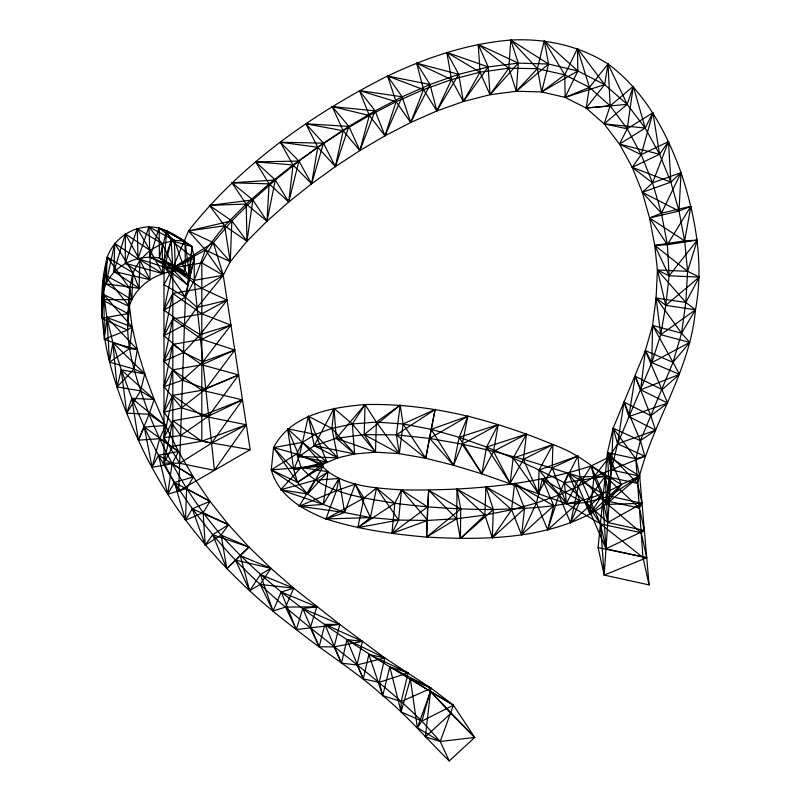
<?xml version="1.0" encoding="UTF-8"?>
<svg xmlns="http://www.w3.org/2000/svg" width="801" height="801" viewBox="0 0 801 801"><rect width="100%" height="100%" fill="white"/><g stroke="black" fill="none" stroke-linecap="round" stroke-linejoin="round"><path stroke-width="1.2" d="M178.703 490.963L163.985 463.058L163.985 284.735L172.816 267.985L188.495 230.928L213.306 242.643L223.259 275.264L250.162 449.701L178.703 490.963L185.421 297.111L189.527 276.335L192.03 246.598C179.324 237.376 165.286 226.973 148.946 226.863C130.373 227.404 113.512 239.599 107.234 257.111C91.194 319.719 112.31 383.499 138.413 440.17C172.676 516.325 229.987 579.694 296.29 629.536C324.605 652.244 355.854 671.158 382.758 695.608C406.988 715.293 426.953 739.273 449.261 760.95L474.723 737.451L453.406 705.18L431.138 688.229L384.76 657.911L339.774 624.43L293.717 588.184L270.898 568.279L248.961 547.063L228.525 524.705L209.972 501.316L193.371 476.925L178.573 451.544L165.507 425.551L154.203 399.459L144.751 373.847L137.311 349.466L132.125 326.948L129.462 306.523L129.642 288.39L132.986 272.831L139.865 260.155L150.067 250.343L162.102 243.594L174.338 240.35L185.041 241.151L189.527 276.335L159.429 258.032C132.235 253.236 103.92 270.618 102.107 299.674L128.01 313.652C125.026 348.435 137.271 382.157 149.096 414.277C166.688 457.942 190.338 499.333 221.106 535.078C285.727 607.368 371.274 655.749 453.406 705.18L440.22 741.466L449.261 760.95M604.194 575.078L611.333 469.927L613.145 428.175L645.366 350.618L652.565 325.456L656.099 298.052L657.411 270.037L654.737 245.426L649.541 217.972L642.342 192.32L632.229 167.339L619.503 144.14L604.124 123.855L586.112 108.045L565.146 97.392L541.646 91.915L516.315 91.264L490.002 94.728L463.378 101.517L436.865 110.938L410.693 122.503L384.991 135.8L359.859 150.568L335.359 166.608L311.609 183.779L288.74 201.982L267.013 221.166L246.998 241.241L230.257 261.697L223.259 275.264L197.136 307.504L184.46 324.805L163.985 335.679L183.509 352.5L202.903 361.782L234.793 350.027L201.822 339.314L172.816 318.938L163.985 335.679L172.816 293.456L201.822 288.36L223.259 275.264L205.436 249.982L188.495 230.928C241.021 164.195 312.26 114.102 387.544 76.025C426.382 57.602 467.734 43.544 510.798 40.05C544.84 38.238 579.063 45.487 607.989 63.94C644.144 90.583 666.182 131.154 681.05 172.666C695.578 216.61 704.139 263.719 695.488 309.767C690.041 371.904 651.423 423.729 637.606 483.424L642.032 503.318L639.398 508.094L644.374 530.512L641.18 532.755L600.43 523.834L566.407 503.589L481.842 473.822L453.556 465.271L425.731 458.272L399.309 453.646L375.489 452.165L354.613 453.927L337.782 457.852L322.683 464.37L297.541 482.362L271.269 469.887L273.531 447.569C291.113 414.507 331.053 407.339 365.056 404.565C399.709 403.684 434.192 408.25 467.874 416.22C496.89 423.549 525.346 432.971 552.94 444.555C587.493 456.67 613.165 483.804 639.398 508.094L602.773 500.074L579.914 476.825L523.443 459.373L493.496 451.343L462.237 444.175L429.666 438.397L396.355 434.853L364.185 434.633L336.28 438.347L314.222 445.696L299.304 456.45L293.767 469.576L297.541 482.362L307.594 493.997L323.264 504.42L344.65 512.51L370.432 517.596L398.578 520.089L427.674 520.43L456.71 518.718L484.875 515.093L511.599 509.766L536.42 503.018L558.858 495.128L578.292 486.337L593.942 476.885L644.845 456.28L640.389 440.68L623.989 402.032L650.762 415.699L655.608 430.227L640.389 440.68L635.824 458.763L642.963 557.416L649.07 584.9L604.194 575.078L598.087 547.594L607.468 452.565L613.145 428.175L640.389 440.68L673.03 362.302L681.541 333.166L685.826 302.448L687.588 271.309L684.645 240.821L679.008 211.053L670.848 182.127L659.573 154.263L645.205 128.07L627.203 104.35L604.645 84.616L577.461 48.44L564.755 74.843L565.146 97.392L604.645 84.616L607.989 63.94L627.203 104.35L604.124 123.855L627.213 128.801L652.915 112.731L659.573 154.263L632.229 167.339L652.545 182.858L661.406 213.216L667.363 244.716L669.125 275.804L665.771 305.371L660.715 334.698L651.814 362.653L617.591 443.784L611.333 469.927L605.936 504.44C553.651 539.534 487.238 540.375 426.583 537.081C392.55 534.197 358.568 529.361 325.937 518.948C302.337 509.696 278.608 495.879 271.269 469.887L296.7 453.907L302.458 442.372L315.244 434.442L331.924 428.415L352.36 423.969L376.36 422.097L403.123 423.959L431.188 429.346L459.193 437.316L486.557 447.058L513.161 458.052L539.073 470.007L564.435 482.713L607.759 522.502L644.374 530.512L605.977 548.785L586.092 502.607L605.125 476.315L637.606 483.424L607.468 452.565L609.551 496.209L605.936 504.44L642.032 503.318L607.759 522.502L602.773 500.074L641.18 532.755L646.727 557.706L604.194 575.078L600.43 523.834L579.914 476.825L577.932 455.949L539.073 470.007L538.332 493.376L513.161 458.052L526.467 434.092L486.557 447.058L481.842 473.822L462.237 444.175L467.874 416.22L431.188 429.346L425.731 458.272L396.355 434.853L400.17 405.166L376.36 422.097L375.489 452.165L336.28 438.347L334.027 408.38L352.36 423.969L375.489 452.165L364.185 434.633L365.056 404.565L336.28 438.347L354.613 453.927L352.36 423.969L365.056 404.565L376.36 422.097L399.309 453.646L403.123 423.959L400.17 405.166L364.185 434.633L399.309 453.646L396.355 434.853L435.123 409.471L425.731 458.272L403.123 423.959L435.123 409.471L431.188 429.346L453.556 465.271L462.237 444.175L498.222 424.58L493.496 451.343L481.842 473.822L459.193 437.316L467.874 416.22L429.666 438.397L453.556 465.271L459.193 437.316L498.222 424.58L486.557 447.058L510.147 483.343L523.443 459.373L526.467 434.092L493.496 451.343L510.147 483.343L513.161 458.052L552.94 444.555L552.209 467.934L566.407 503.589L586.092 502.607L609.551 496.209L639.689 476.134L635.824 458.763L613.145 428.175L617.591 443.784L609.361 456.96L593.942 476.885L590.007 514.302L621.346 484.515L639.689 476.134L649.07 584.9M425.341 736.93L430.558 691.443L410.362 679.008L401.111 711.889L421.887 721.1L440.22 741.466L474.723 737.451L430.558 691.443L417.371 727.739L440.22 741.466L425.341 736.93L450.793 713.431L474.723 737.451M617.591 443.784L623.989 402.032L628.835 416.57L655.608 430.227L617.591 443.784L644.845 456.28L635.824 458.763L607.468 452.565L611.333 469.927L639.689 476.134L605.936 504.44L593.942 476.885L591.128 465.972L609.361 456.96L639.689 476.134M163.985 463.058L172.816 420.835L201.822 415.739L242.483 399.869L201.822 390.257L172.816 369.882L163.985 386.633L181.587 407.889L208.671 416.059L242.483 399.869L211.554 443.193L179.664 463.268L163.985 463.058L172.816 446.307L172.816 267.985L171.234 240.63L166.688 230.928L159.429 258.032L189.527 276.335L185.361 271.369L174.338 240.35L159.099 227.814L150.037 257.161L175.429 270.648L185.361 271.369L185.041 241.151L159.099 227.814L159.429 258.032L185.361 271.369L150.037 257.161L148.946 226.863L174.338 240.35L175.429 270.648C152.811 273.722 130.343 289.481 128.01 313.652L101.697 318.257L103.74 274.413L129.642 288.39L131.775 299.604L102.107 299.674L107.234 257.111L132.986 272.831L139.104 288.31L106.022 283.884L107.234 257.111L129.642 288.39L128.01 313.652L129.462 306.523L103.74 274.413L104.31 339.193L129.522 348.675L137.311 349.466L134.007 369.011L117.066 386.933L140.555 390.868L154.203 399.459L149.096 414.277L138.413 440.17L159.619 438.728L178.573 451.544L172.115 463.669L167.719 494.187L186.633 488.59L193.371 476.925L172.115 463.669L152.06 467.343L144.29 427.003L131.825 398.357L121.271 369.912L112.841 342.618L106.913 317.466L103.77 294.658L129.462 306.523L127.399 330.112L104.31 339.193L106.913 317.466L132.125 326.948L129.522 348.675L109.537 362.162L106.913 317.466L137.311 349.466L112.841 342.618L109.537 362.162L134.007 369.011L144.751 373.847L140.555 390.868L126.728 413.176L149.096 414.277L165.507 425.551L159.619 438.728L152.06 467.343L158.518 455.218L178.573 451.544L144.29 427.003L138.413 440.17L131.825 398.357L154.203 399.459L121.271 369.912L117.066 386.933L112.841 342.618L144.751 373.847L121.271 369.912L126.728 413.176L131.825 398.357L165.507 425.551L144.29 427.003C171.825 486.648 211.975 539.884 260.145 584.41C311.389 633.15 371.624 671.308 421.887 721.1L453.406 705.18L430.558 691.443L450.793 713.431M566.407 503.589L564.435 482.713L577.932 455.949L552.209 467.934L538.332 493.376L523.443 459.373L552.94 444.555L539.073 470.007L566.407 503.589L579.914 476.825L605.125 476.315L609.551 496.209L642.032 503.318M250.162 449.701L201.822 441.211L172.816 420.835L163.985 437.576L180.625 435.584L208.671 416.059L238.638 374.948L205.787 388.916L182.548 380.195L163.985 361.151L172.816 344.41L201.822 364.785L238.638 374.948L201.822 390.257L172.816 395.354L163.985 437.576L179.664 463.268L214.438 470.337L246.328 424.79L201.822 415.739L172.816 395.354L163.985 412.104L180.625 435.584L211.554 443.193L246.328 424.79L201.822 441.211L172.816 446.307M605.936 504.44L621.346 484.515L609.361 456.96L611.333 469.927M564.435 482.713L605.125 476.315L607.759 522.502M598.087 547.594L646.727 557.706L605.977 548.785L600.43 523.834L586.092 502.607M600.43 523.834L642.963 557.416M214.438 470.337L194.253 280.36L194.232 258.403L192.03 246.598L166.688 230.928L164.185 260.675L163.985 284.735L185.421 297.111L197.136 307.504L227.104 300.185L201.822 288.36L172.816 267.985L164.626 267.204L171.234 240.63L192.03 246.598L187.624 284.976L164.626 267.204L185.421 297.111L163.985 310.207L184.46 324.805L200.02 334.638L230.948 325.106L201.822 313.832L172.816 293.456L163.985 310.207L172.816 267.985L213.306 242.643L231.839 220.866L252.846 199.94L275.324 180.005L298.923 161.061L323.464 143.169L348.856 126.398L375.088 110.878L402.132 96.821L430.007 84.505L458.713 74.343L488.199 66.934L518.297 63.119L548.535 64.04L577.861 70.989L604.645 84.616L586.112 108.045L627.203 104.35L633.261 86.358L645.205 128.07L619.503 144.14L641.19 154.693L652.545 182.858L642.342 192.32L661.406 213.216L690.873 206.298L684.645 240.821L654.737 245.426L669.125 275.804L699.303 277.076L685.826 302.448L656.099 298.052L660.715 334.698L689.691 342.407L673.03 362.302L679.478 374.347L662.177 389.586L635.213 376.3L628.835 416.57L667.633 403.073L645.366 350.618L673.03 362.302L652.565 325.456L681.541 333.166L689.691 342.407L651.814 362.653L645.366 350.618L640.67 389.787L667.633 403.073L650.762 415.699L635.213 376.3L640.67 389.787L679.478 374.347L651.814 362.653L652.565 325.456L660.715 334.698L695.488 309.767L685.826 302.448L657.411 270.037L687.588 271.309L699.303 277.076L665.771 305.371L656.099 298.052L681.541 333.166L695.488 309.767L665.771 305.371L657.411 270.037L669.125 275.804L697.281 240.11L684.645 240.821L649.541 217.972L661.406 213.216L681.05 172.666L652.545 182.858L668.525 141.607L641.19 154.693L632.229 167.339L670.848 182.127L681.05 172.666L679.008 211.053L649.541 217.972L667.363 244.716L697.281 240.11L687.588 271.309L654.737 245.426L667.363 244.716L690.873 206.298L679.008 211.053L642.342 192.32L670.848 182.127L668.525 141.607L659.573 154.263L619.503 144.14L627.213 128.801L633.261 86.358L610.182 105.862L604.124 123.855L645.205 128.07L652.915 112.731L641.19 154.693L627.213 128.801L610.182 105.862L589.446 87.369L564.755 74.843L537.381 68.676L508.815 68.195L480.029 72.19L451.524 79.599L423.519 89.612L396.105 101.707L369.321 115.494L343.188 130.733L317.737 147.244L293.016 164.956L269.096 183.86L246.177 204.035L224.61 225.782L205.436 249.982L194.253 280.36L185.421 297.111L194.232 258.403L171.234 240.63L164.185 260.675L187.624 284.976L194.232 258.403L172.816 267.985L194.253 280.36L223.259 275.264L201.822 262.888L172.816 267.985L205.436 249.982L230.257 261.697L231.839 220.866L209.451 205.406L252.846 199.94L267.013 221.166L275.324 180.005L255.689 161.872L298.923 161.061L311.609 183.779L323.464 143.169L305.842 123.805L348.856 126.398L359.859 150.568L375.088 110.878L359.419 90.573L402.132 96.821L410.693 122.503L430.007 84.505L416.66 63.179L458.713 74.343L463.378 101.517L488.199 66.934L478.227 44.395L518.297 63.119L516.315 91.264L548.535 64.04L544.269 40.811L577.861 70.989L565.146 97.392L589.446 87.369L607.989 63.94L610.182 105.862L586.112 108.045L589.446 87.369L577.461 48.44L577.861 70.989L541.646 91.915L537.381 68.676L544.269 40.811L564.755 74.843L541.646 91.915L548.535 64.04L510.798 40.05L508.815 68.195L516.315 91.264L537.381 68.676L510.798 40.05L518.297 63.119L490.002 94.728L480.029 72.19L478.227 44.395L508.815 68.195L490.002 94.728L488.199 66.934L446.858 52.425L451.524 79.599L463.378 101.517L480.029 72.19L446.858 52.425L458.713 74.343L436.865 110.938L423.519 89.612L416.66 63.179L451.524 79.599L436.865 110.938L430.007 84.505L387.544 76.025L396.105 101.707L410.693 122.503L423.519 89.612L387.544 76.025L402.132 96.821L384.991 135.8L369.321 115.494L359.419 90.573L396.105 101.707L384.991 135.8L375.088 110.878L332.195 106.553L343.188 130.733L359.859 150.568L369.321 115.494L332.195 106.553L348.856 126.398L335.359 166.608L317.737 147.244L305.842 123.805L343.188 130.733L335.359 166.608L323.464 143.169L280.33 142.248L293.016 164.956L311.609 183.779L317.737 147.244L280.33 142.248L298.923 161.061L288.74 201.982L269.096 183.86L255.689 161.872L293.016 164.956L288.74 201.982L275.324 180.005L232 182.808L246.177 204.035L267.013 221.166L269.096 183.86L232 182.808L252.846 199.94L246.998 241.241L224.61 225.782L209.451 205.406L246.177 204.035L246.998 241.241L231.839 220.866L188.495 230.928L224.61 225.782L230.257 261.697L213.306 242.643L201.822 262.888L201.822 441.211M602.773 500.074L605.977 548.785M125.356 233.892L125.296 263.219L149.997 279.659L150.067 250.343L137.281 228.625L125.296 263.219L162.813 273.652L162.102 243.594L148.946 226.863L137.992 258.683L162.813 273.652L150.067 250.343L125.356 233.892L113.942 271.499L139.104 288.31L139.865 260.155L125.356 233.892M401.171 701.566L401.111 711.889L389.777 666.883L408.19 672.84L401.171 701.566L382.758 695.608L368.86 654.457L384.76 657.911L379.183 682.332L382.758 695.608L389.777 666.883L431.138 688.229L421.887 721.1L417.371 727.739L410.362 679.008L431.138 688.229L401.171 701.566M457.021 489.161L456.71 518.718L460.425 538.542L493.336 509.536C536.71 508.174 582.808 506.853 621.346 484.515L591.128 465.972C530.232 485.847 465.261 490.803 401.521 489.912C376.45 488.019 349.176 487.018 328.06 471.689C313.802 457.511 292.405 452.855 273.531 447.569L297.541 482.362L322.973 466.392L322.683 464.37L302.458 442.372L287.599 428.795L293.767 469.576L322.683 464.37L296.7 453.907L301.116 467.464C324.535 493.837 362.152 497.461 394.853 503.278C427.514 507.514 460.405 509.546 493.336 509.536L492.315 537.821L524.565 508.495L514.622 483.363L553.701 505.711L547.694 529.851L536.42 503.018L514.622 483.363L511.599 509.766L492.315 537.821L484.875 515.093L485.907 486.808L524.565 508.495L521.541 534.898L553.701 505.711L542.427 478.878L580.034 500.935L570.552 522.883L558.858 495.128L542.427 478.878L536.42 503.018L521.541 534.898L511.599 509.766L485.907 486.808L493.336 509.536L457.021 489.161L460.725 508.975L460.425 538.542L484.875 515.093L457.021 489.161M114.703 243.344L113.942 271.499L149.997 279.659L139.865 260.155L114.703 243.344L106.022 283.884L131.775 299.604L132.986 272.831L114.703 243.344M427.564 506.903L426.583 537.081L456.71 518.718L428.655 490.252L427.564 506.903L391.909 533.456L394.853 503.278L401.521 489.912L427.564 506.903M428.655 490.252L426.583 537.081L460.725 508.975L428.655 490.252M186.633 488.59L185.462 520.239L203.144 512.73L209.972 501.316L186.633 488.59M103.77 294.658L101.697 318.257L127.399 330.112L132.125 326.948L103.77 294.658M401.521 489.912L398.578 520.089L391.909 533.456L427.674 520.43L401.521 489.912M334.027 408.38L331.924 428.415L337.782 457.852L299.304 456.45L287.599 428.795L315.244 434.442L337.782 457.852L314.222 445.696L308.365 416.25L331.924 428.415L354.613 453.927L314.222 445.696L334.027 408.38M328.06 471.689L323.264 504.42L299.163 506.202L314.873 480.27L328.06 471.689L301.116 467.464L271.269 469.887L307.594 493.997L328.06 471.689M338.973 478.487L336.5 490.613L325.937 518.948L370.432 517.596L376.53 487.979L394.853 503.278L357.837 527.659L363.934 498.042L376.53 487.979L398.578 520.089L357.837 527.659L370.432 517.596L355.203 484.184L336.5 490.613L299.163 506.202L344.65 512.51L355.203 484.184L363.934 498.042L325.937 518.948L344.65 512.51L338.973 478.487L314.873 480.27L280.66 489.771L323.264 504.42L338.973 478.487M172.816 318.938L163.985 361.151L183.509 352.5L200.02 334.638L227.104 300.185L201.822 313.832L172.816 318.938M172.816 344.41L163.985 386.633L182.548 380.195L202.903 361.782L230.948 325.106L201.822 339.314L172.816 344.41M172.816 369.882L163.985 412.104L181.587 407.889L205.787 388.916L234.793 350.027L201.822 364.785L172.816 369.882M578.292 486.337L570.552 522.883L602.843 493.927L591.128 465.972L578.292 486.337L590.007 514.302L602.843 493.927L568.34 473.181L558.858 495.128L547.694 529.851L580.034 500.935L568.34 473.181L578.292 486.337M308.365 416.25L299.304 456.45L326.948 462.087L308.365 416.25M368.86 654.457L363.294 678.888L379.183 682.332L408.19 672.84L368.86 654.457M346.913 639.609L341.506 663.178L357.046 664.95L384.76 657.911L346.913 639.609L363.294 678.888L357.046 664.95L362.463 641.381L324.826 624.359L319.148 646.818L334.097 646.888L362.463 641.381L346.913 639.609M339.774 624.43L334.097 646.888L341.506 663.178L324.826 624.359L339.774 624.43L302.798 608.53L296.29 629.536L339.774 624.43M316.806 606.798L310.297 627.804L319.148 646.818L302.798 608.53L316.806 606.798L281.221 592.029L273.041 610.973L285.536 607.118L316.806 606.798M293.717 588.184L285.536 607.118L296.29 629.536L281.221 592.029L293.717 588.184L260.405 574.577L249.662 590.707L235.494 560.119L248.961 547.063L221.106 535.078L205.236 545.141L192.28 508.825L209.972 501.316L174.458 482.522L167.719 494.187L158.518 455.218L193.371 476.925L174.458 482.522L185.462 520.239L192.28 508.825L228.525 524.705L221.106 535.078L226.823 568.7L248.961 547.063L212.655 534.758L205.236 545.141L203.144 512.73L228.525 524.705L212.655 534.758L226.823 568.7L235.494 560.119L270.898 568.279L260.145 584.41L249.662 590.707L240.28 555.644L270.898 568.279L260.405 574.577L273.041 610.973L260.145 584.41L293.717 588.184M322.973 466.392L307.594 493.997L280.66 489.771L301.116 467.464L322.973 466.392M326.948 462.087L293.767 469.576L273.531 447.569L302.458 442.372L326.948 462.087M175.429 270.648L137.992 258.683L137.281 228.625L162.102 243.594L175.429 270.648"/></g></svg>
